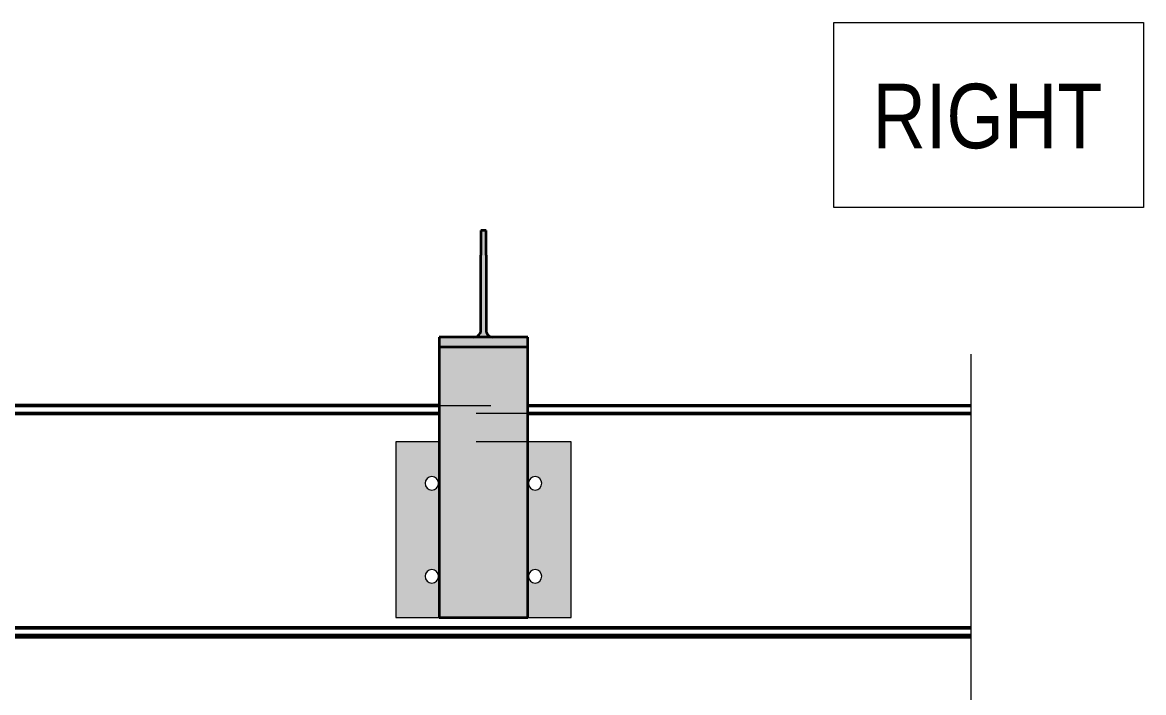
# Model space of a CAD drawing. Header units: metres. Extents: x -348 to -312, y -1188 to 3.
# Drawn here: x -321.327 to -319.156, y -1182.771 to -1181.474 of the extents above; entities that cross this region are included whole.
import ezdxf

# ---------------------------------------------------------------- set-up
doc = ezdxf.new("R2010")
doc.units = ezdxf.units.M
doc.linetypes.add('JacobsDash', pattern=[0.0045, 0.003, -0.0015])
for name, color, linetype, lineweight in [('A-DETL-GENF', 7, 'Continuous', 9), ('A-GENM', 7, 'Continuous', 35), ('A-WALL', 7, 'Continuous', 50), ('A-WALL-HDLN', 7, 'JacobsDash', 18), ('G-ANNO-TEXT', 7, 'Continuous', 9), ('S-FSTN', 7, 'Continuous', 18)]:
    doc.layers.add(name, color=color, linetype=linetype, lineweight=lineweight)
doc.styles.add('Arial Narrow', font='ARIALN.TTF', dxfattribs={"height": 0.125})

# ---------------------------------------------------------------- blocks, each defined once
blk = doc.blocks.new('BR08_GEN_POST_0 - 360UB_BASE-TRANS-8745544-DRG-2873232 - SOUTHERN CANOPY - PLAN')
at = {"layer": 'A-GENM', "true_color": 0xc0c0c0}
for points in [[(0.005, 0.7014), (0.005, 0.7488), (-0.005, 0.7488), (-0.005, 0.7014)], [(0.019, 0.5432), (0.0159, 0.5435), (0.0129, 0.5445), (0.0103, 0.5461), (0.0081, 0.5481), (0.0064, 0.5506), (0.0054, 0.5534), (0.005, 0.5563), (0.005, 0.7014), (-0.005, 0.7014), (-0.0054, 0.5534), (-0.0064, 0.5506), (-0.0081, 0.5481), (-0.0103, 0.5461), (-0.0129, 0.5445), (-0.0159, 0.5435), (-0.019, 0.5432)], [(0.086, 0.5239), (0.086, 0.5432), (-0.086, 0.5432), (-0.086, 0.5239)], [(0.086, 0), (0.086, 0.5239), (-0.086, 0.5239), (-0.086, 0), (-0.0045, 0)]]:
    blk.add_hatch(color=9, dxfattribs=at).paths.add_polyline_path(points)
at = {"layer": 'A-GENM'}
for p, q in [((0.005, 0.7492), (-0.005, 0.7492)), ((-0.005, 0.7492), (-0.005, 0.7014)), ((0.005, 0.7014), (0.005, 0.7492)), ((-0.005, 0.5563), (-0.005, 0.7014)), ((0.005, 0.7014), (0.005, 0.5563)), ((-0.019, 0.5432), (-0.086, 0.5432)), ((-0.086, 0.5432), (-0.086, 0.5239)), ((0.019, 0.5432), (-0.019, 0.5432)), ((0.086, 0.5432), (0.019, 0.5432)), ((0.086, 0.5239), (0.086, 0.5432)), ((-0.086, 0.5239), (0.086, 0.5239)), ((-0.086, 0.5239), (-0.086, 0)), ((0.086, 0), (0.086, 0.5239)), ((-0.086, 0), (0.086, 0))]:
    blk.add_line(p, q, dxfattribs=at)
at = {"layer": 'A-GENM', "flags": 128}
for points in [[(-0.019, 0.5432), (-0.0159, 0.5435), (-0.0129, 0.5445), (-0.0103, 0.5461), (-0.0081, 0.5481), (-0.0064, 0.5506), (-0.0054, 0.5534), (-0.005, 0.5563)], [(0.005, 0.5563), (0.0054, 0.5534), (0.0064, 0.5506), (0.0081, 0.5481), (0.0103, 0.5461), (0.0129, 0.5445), (0.0159, 0.5435), (0.019, 0.5432)]]:
    blk.add_lwpolyline(points, dxfattribs=at)
blk = doc.blocks.new('Walls 2 - Walls 2-6845191-DRG-2873232 - SOUTHERN CANOPY - PLAN')
at = {"layer": 'A-WALL'}
for p, q in [((215.1993, 1206.0089), (217.2205, 1206.1857)), ((215.1996, 1206.0062), (217.2208, 1206.183)), ((217.2221, 1206.168), (215.2009, 1205.9912)), ((216.2627, 1205.6675), (217.2582, 1205.7546)), ((217.2595, 1205.7397), (216.264, 1205.6526)), ((215.237, 1205.5778), (216.0913, 1205.6525)), ((216.0926, 1205.6376), (215.2383, 1205.5629))]:
    blk.add_line(p, q, dxfattribs=at)
at = {"layer": 'A-WALL-HDLN'}
for p, q in [((216.0914, 1205.6525), (216.2626, 1205.6675)), ((216.2639, 1205.6526), (216.0927, 1205.6376))]:
    blk.add_line(p, q, dxfattribs=at)
blk = doc.blocks.new('Canopy Post Column Base Plate-4 Hole - 25mm-V39-DRG-2873232 - SOUTHERN CANOPY - PLAN')
at = {"layer": 'S-FSTN', "linetype": 'JacobsDash', "lineweight": 9, "true_color": 0xc0c0c0}
h = blk.add_hatch(color=9, dxfattribs=at)
h.paths.add_polyline_path([(-0.17, -0.17), (0.17, -0.17), (0.17, -0.086), (-0.17, -0.086)])
h.paths.add_polyline_path([(-0.17, 0.086), (0.17, 0.086), (0.17, 0.17), (-0.17, 0.17)])
h.paths.add_polyline_path([(-0.103, -0.1), (-0.1026, -0.0966), (-0.1013, -0.0935), (-0.0992, -0.0908), (-0.0965, -0.0887), (-0.0934, -0.0874), (-0.09, -0.087), (-0.0866, -0.0874), (-0.0835, -0.0887), (-0.0808, -0.0908), (-0.0787, -0.0935), (-0.0774, -0.0966), (-0.077, -0.1), (-0.0774, -0.1034), (-0.0787, -0.1065), (-0.0808, -0.1092), (-0.0835, -0.1113), (-0.0866, -0.1126), (-0.09, -0.113), (-0.0934, -0.1126), (-0.0965, -0.1113), (-0.0992, -0.1092), (-0.1013, -0.1065), (-0.1026, -0.1034)])
h.paths.add_polyline_path([(-0.103, 0.1), (-0.1026, 0.1034), (-0.1013, 0.1065), (-0.0992, 0.1092), (-0.0965, 0.1113), (-0.0934, 0.1126), (-0.09, 0.113), (-0.0866, 0.1126), (-0.0835, 0.1113), (-0.0808, 0.1092), (-0.0787, 0.1065), (-0.0774, 0.1034), (-0.077, 0.1), (-0.0774, 0.0966), (-0.0787, 0.0935), (-0.0808, 0.0908), (-0.0835, 0.0887), (-0.0866, 0.0874), (-0.09, 0.087), (-0.0934, 0.0874), (-0.0965, 0.0887), (-0.0992, 0.0908), (-0.1013, 0.0935), (-0.1026, 0.0966)])
h.paths.add_polyline_path([(0.077, -0.1), (0.0774, -0.0966), (0.0787, -0.0935), (0.0808, -0.0908), (0.0835, -0.0887), (0.0866, -0.0874), (0.09, -0.087), (0.0934, -0.0874), (0.0965, -0.0887), (0.0992, -0.0908), (0.1013, -0.0935), (0.1026, -0.0966), (0.103, -0.1), (0.1023, -0.1039), (0.1013, -0.1065), (0.0992, -0.1092), (0.0965, -0.1113), (0.0934, -0.1126), (0.09, -0.113), (0.0866, -0.1126), (0.0835, -0.1113), (0.0808, -0.1092), (0.0787, -0.1065), (0.0774, -0.1034)])
h.paths.add_polyline_path([(0.077, 0.1), (0.0774, 0.1034), (0.0787, 0.1065), (0.0808, 0.1092), (0.0835, 0.1113), (0.0887, 0.1128), (0.0913, 0.1128), (0.0934, 0.1126), (0.0965, 0.1113), (0.0992, 0.1092), (0.1013, 0.1065), (0.1026, 0.1034), (0.103, 0.1), (0.1026, 0.0966), (0.1013, 0.0935), (0.0992, 0.0908), (0.0965, 0.0887), (0.0934, 0.0874), (0.09, 0.087), (0.0866, 0.0874), (0.0835, 0.0887), (0.0808, 0.0908), (0.0787, 0.0935), (0.0774, 0.0966)])
at = {"layer": 'S-FSTN'}
for p, q in [((0.17, 0.17), (-0.17, 0.17)), ((-0.17, 0.17), (-0.17, -0.17)), ((0.17, 0.086), (0.17, 0.17)), ((0.17, -0.17), (0.17, -0.086)), ((-0.17, -0.17), (0.17, -0.17))]:
    blk.add_line(p, q, dxfattribs=at)
at = {"layer": 'S-FSTN', "linetype": 'JacobsDash', "lineweight": 9}
blk.add_line((0.17, -0.086), (0.17, 0.086), dxfattribs=at)
at = {"layer": 'S-FSTN'}
for centre, start, end in [((-0.09, 0.1), 0, 180), ((0.09, 0.1), 0, 180), ((-0.09, 0.1), 180, 360), ((0.09, 0.1), 180, 360), ((-0.09, -0.1), 0, 180), ((-0.09, -0.1), 180, 360), ((0.09, -0.1), 0, 180), ((0.09, -0.1), 180, 360)]:
    blk.add_arc(centre, 0.013, start, end, dxfattribs=at)
blk = doc.blocks.new('CS_DET_BreakLine_ViewScale - Std Break-8637885-DRG-2873232 - SOUTHERN CANOPY - PLAN')
at = {"layer": 'A-DETL-GENF'}
for p, q in [((1.1738, 0.1), (1.1488, 0)), ((1.2238, -0.1), (1.1738, 0.1)), ((1.1488, 0), (-0.1, 0)), ((1.2488, 0), (1.2238, -0.1)), ((2.4977, 0), (1.2488, 0))]:
    blk.add_line(p, q, dxfattribs=at)

msp = doc.modelspace()

# ---------------------------------------------------------------- linework, layer by layer
at = {"layer": 'G-ANNO-TEXT', "lineweight": 18, "flags": 128}
msp.add_lwpolyline([(-319.7562, -1181.4742), (-319.1562, -1181.4742), (-319.1562, -1181.8327), (-319.7562, -1181.8327)], close=True, dxfattribs=at)

# ---------------------------------------------------------------- block references
at = {"layer": 'A-DETL-GENF', "rotation": 90.00000000000027}
msp.add_blockref('CS_DET_BreakLine_ViewScale - Std Break-8637885-DRG-2873232 - SOUTHERN CANOPY - PLAN', (-319.491, -1184.6138), dxfattribs=at)
at = {"layer": 'A-GENM', "rotation": 359.9995443863514}
msp.add_blockref('BR08_GEN_POST_0 - 360UB_BASE-TRANS-8745544-DRG-2873232 - SOUTHERN CANOPY - PLAN', (-320.4346, -1182.6264), dxfattribs=at)
at = {"layer": 'A-WALL-HDLN', "rotation": 175.0000000000005}
msp.add_blockref('Walls 2 - Walls 2-6845191-DRG-2873232 - SOUTHERN CANOPY - PLAN', (0, 0), dxfattribs=at)
at = {"layer": 'S-FSTN', "linetype": 'JacobsDash', "lineweight": 9, "rotation": 89.9995443858186}
msp.add_blockref('Canopy Post Column Base Plate-4 Hole - 25mm-V39-DRG-2873232 - SOUTHERN CANOPY - PLAN', (-320.4346, -1182.4564), dxfattribs=at)

# ---------------------------------------------------------------- next in the draw order: texts
at = {"layer": 'G-ANNO-TEXT', "lineweight": 18, "insert": (-319.6812, -1181.5929), "char_height": 0.125, "attachment_point": 1, "style": 'Arial Narrow', "bg_fill": 3, "box_fill_scale": 1, "bg_fill_color": 256, "bg_fill_transparency": 0}
msp.add_mtext('RIGHT', dxfattribs=at)

doc.saveas('drawing.dxf')
